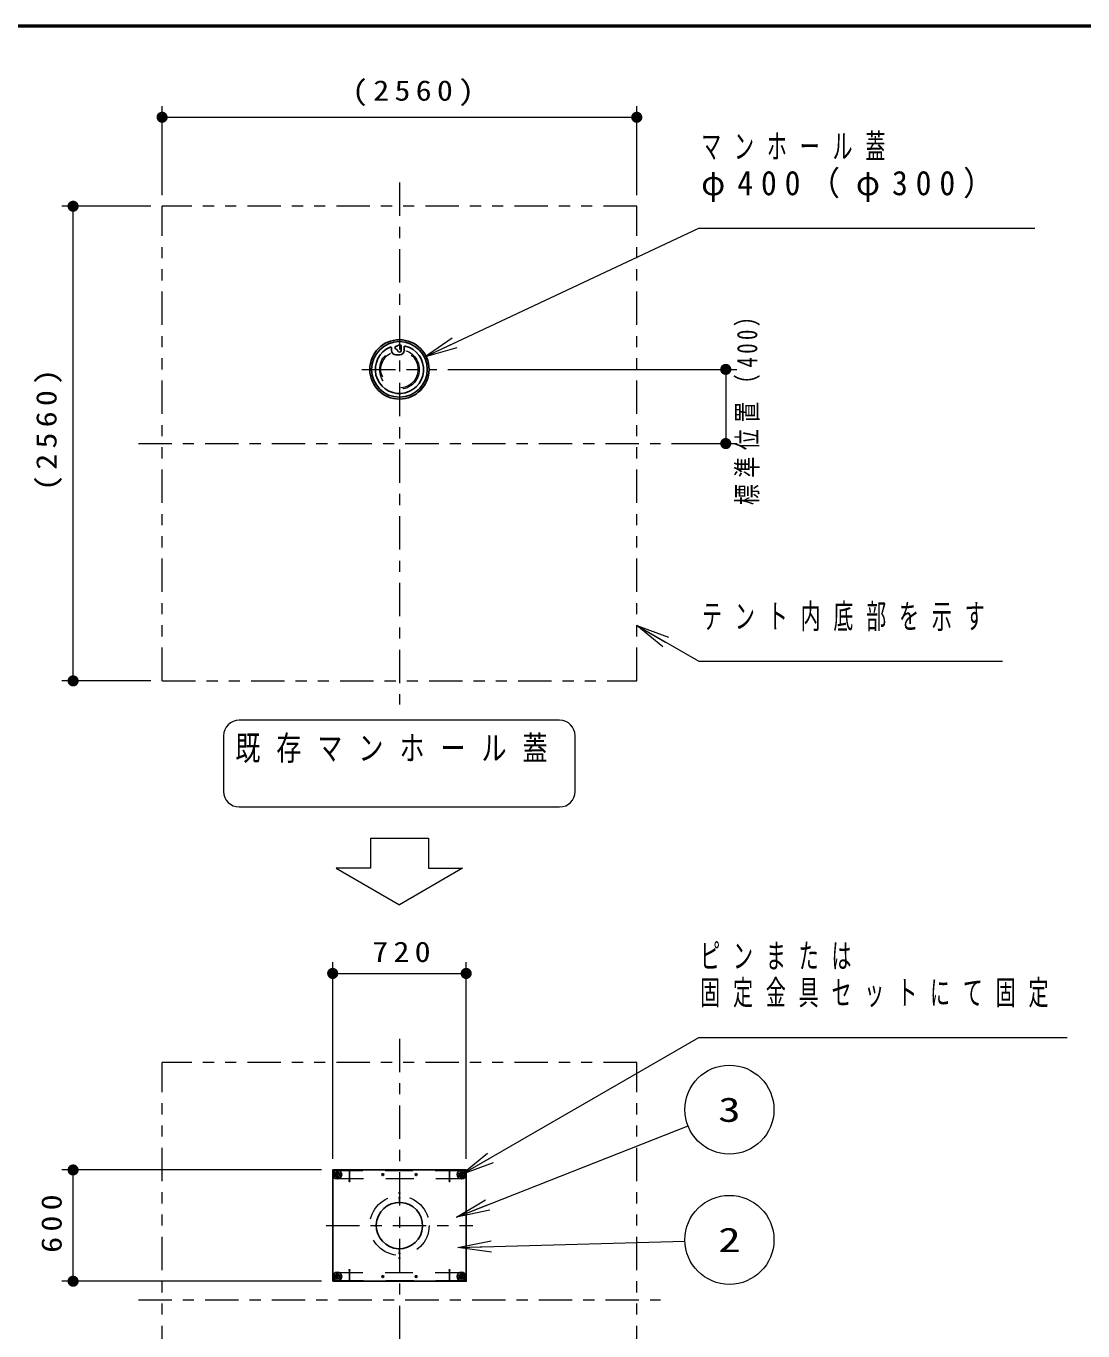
# Model space of a CAD drawing. Units: millimetres on the paper. Extents: x -385 to 0, y -297 to 267.
# Drawn here: x -246.3 to -151.3, y 149.7 to 267 of the extents above; entities that cross this region are included whole.
import ezdxf
from ezdxf.enums import TextEntityAlignment as Align

# ---------------------------------------------------------------- set-up
doc = ezdxf.new("R2010")
doc.units = ezdxf.units.MM
for name, pattern in [('USER1', [4.5, 2.5, -2]), ('USER2', [6, 3, -1, 1, -1]), ('USER3', [8, 3, -1, 1, -1, 1, -1])]:
    doc.linetypes.add(name, pattern=pattern)
doc.layers.add('LY_3', color=7, linetype='Continuous', lineweight=25)
doc.layers.add('LY_4', color=7, linetype='Continuous', lineweight=13)
doc.styles.add('ＭＳ ゴシック', font='')
doc.styles.get('ＭＳ ゴシック').set_extended_font_data('MS Gothic')

# ---------------------------------------------------------------- blocks, each defined once
blk = doc.blocks.new('filled_dot')
at = {"color": 0, "linetype": 'Continuous', "lineweight": -2, "const_width": 1.25}
blk.add_lwpolyline([(-0.625, 0, 1), (0.625, 0, 1)], format="xyb", close=True, dxfattribs=at)

msp = doc.modelspace()

# ---------------------------------------------------------------- linework, layer by layer
at = {"layer": 'LY_3', "lineweight": 13}
for p, q in [((-234.06, 251.806), (-234.06, 259.806)), ((-191.393, 251.806), (-191.393, 259.806)), ((-234.06, 258.806), (-191.393, 258.806)), ((-235.06, 250.806), (-243.06, 250.806)), ((-242.06, 208.139), (-242.06, 250.806)), ((-210.492, 237.251), (-207.99, 238.979)), ((-210.492, 237.251), (-207.777, 238.526)), ((-207.565, 238.073), (-210.492, 237.251)), ((-208.361, 236.139), (-182.393, 236.139)), ((-183.393, 236.139), (-183.393, 229.473)), ((-188.257, 229.473), (-182.393, 229.473)), ((-191.394, 213.125), (-188.796, 211.625)), ((-191.394, 213.125), (-188.546, 212.058)), ((-189.046, 211.192), (-191.394, 213.125)), ((-235.06, 208.139), (-243.06, 208.139)), ((-198.326, 204.607), (-227.126, 204.607)), ((-228.526, 203.207), (-228.526, 198.207)), ((-196.926, 198.207), (-196.926, 203.207)), ((-227.126, 196.807), (-198.326, 196.807)), ((-218.726, 165.174), (-218.726, 182.841)), ((-218.726, 181.841), (-206.726, 181.841)), ((-206.726, 165.174), (-206.726, 182.841)), ((-207.588, 159.933), (-186.783, 168.132)), ((-207.143, 163.757), (-204.795, 165.69)), ((-207.143, 163.757), (-204.545, 165.257)), ((-204.295, 164.824), (-207.143, 163.757)), ((-219.726, 164.174), (-243.06, 164.174)), ((-242.06, 154.174), (-242.06, 164.174)), ((-207.588, 159.933), (-204.98, 161.499)), ((-207.588, 159.933), (-204.796, 161.033)), ((-204.613, 160.568), (-207.588, 159.933)), ((-207.469, 157.212), (-204.485, 157.796)), ((-207.469, 157.212), (-187.06, 157.782)), ((-207.469, 157.212), (-204.471, 157.296)), ((-204.457, 156.796), (-207.469, 157.212)), ((-219.726, 154.174), (-243.06, 154.174))]:
    msp.add_line(p, q, dxfattribs=at)
at = {"layer": 'LY_3', "color": 110, "linetype": 'USER2', "lineweight": 13}
for p, q in [((-212.726, 252.943), (-212.726, 206.003)), ((-236.196, 229.473), (-189.257, 229.473)), ((-212.726, 175.977), (-212.726, 129.038)), ((-219.323, 159.174), (-206.13, 159.174)), ((-236.196, 152.507), (-189.257, 152.507))]:
    msp.add_line(p, q, dxfattribs=at)
at = {"layer": 'LY_3', "color": 1, "linetype": 'USER3', "lineweight": 13}
for p, q in [((-234.06, 208.139), (-234.06, 250.806)), ((-191.393, 250.806), (-234.06, 250.806)), ((-191.393, 208.139), (-191.393, 250.806)), ((-234.06, 208.139), (-191.393, 208.139)), ((-191.393, 173.841), (-234.06, 173.841)), ((-234.06, 131.174), (-234.06, 173.841)), ((-191.393, 131.174), (-191.393, 173.841))]:
    msp.add_line(p, q, dxfattribs=at)
at = {"layer": 'LY_3'}
for p, q in [((-212.95, 238.239), (-212.976, 238.239)), ((-212.626, 238.323), (-212.826, 238.323)), ((-212.576, 237.839), (-212.576, 238.273)), ((-212.31, 238.162), (-212.31, 237.839)), ((-213.443, 237.839), (-213.443, 238.063)), ((-212.693, 237.456), (-213.06, 237.456)), ((-217.226, 163.216), (-217.226, 164.174)), ((-208.226, 163.216), (-208.226, 164.174)), ((-212.726, 161.257), (-212.726, 161.632)), ((-212.726, 156.716), (-212.726, 157.091)), ((-217.226, 155.132), (-217.226, 154.174)), ((-208.226, 155.132), (-208.226, 154.174))]:
    msp.add_line(p, q, dxfattribs=at)
at = {"layer": 'LY_3', "color": 190, "lineweight": 13}
for p, q in [((-210.492, 237.251), (-207.99, 238.979)), ((-210.492, 237.251), (-207.777, 238.526)), ((-207.565, 238.073), (-210.492, 237.251)), ((-191.394, 213.125), (-188.796, 211.625)), ((-191.394, 213.125), (-188.546, 212.058)), ((-189.046, 211.192), (-191.394, 213.125)), ((-207.143, 163.757), (-204.795, 165.69)), ((-207.143, 163.757), (-204.545, 165.257)), ((-204.295, 164.824), (-207.143, 163.757)), ((-207.588, 159.933), (-204.98, 161.499)), ((-207.588, 159.933), (-204.796, 161.033)), ((-204.613, 160.568), (-207.588, 159.933)), ((-207.469, 157.212), (-204.485, 157.796)), ((-207.469, 157.212), (-204.471, 157.296)), ((-204.457, 156.796), (-207.469, 157.212))]:
    msp.add_line(p, q, dxfattribs=at)
at = {"layer": 'LY_3', "color": 2, "linetype": 'USER2', "lineweight": 13}
msp.add_line((-216.091, 236.139), (-209.361, 236.139), dxfattribs=at)
at = {"layer": 'LY_3', "color": 4, "lineweight": 13}
for p, q in [((-215.325, 194.012), (-215.325, 191.292)), ((-215.325, 194.012), (-210.128, 194.012)), ((-210.128, 194.012), (-210.128, 191.292)), ((-215.325, 191.292), (-218.411, 191.292)), ((-218.411, 191.292), (-212.726, 188.011)), ((-207.042, 191.292), (-212.726, 188.011)), ((-210.128, 191.292), (-207.042, 191.292))]:
    msp.add_line(p, q, dxfattribs=at)
at = {"layer": 'LY_3', "color": 40, "linetype": 'USER1', "lineweight": 13}
for p, q in [((-218.56, 164.074), (-218.51, 164.124)), ((-218.56, 163.441), (-218.56, 164.074)), ((-218.51, 163.391), (-218.56, 163.441)), ((-218.51, 164.124), (-206.943, 164.124)), ((-206.943, 163.391), (-218.51, 163.391)), ((-206.943, 164.124), (-206.893, 164.074)), ((-206.893, 163.441), (-206.943, 163.391)), ((-206.893, 164.074), (-206.893, 163.441)), ((-218.56, 154.907), (-218.51, 154.957)), ((-218.56, 154.274), (-218.56, 154.907)), ((-218.51, 154.957), (-206.943, 154.957)), ((-206.943, 154.957), (-206.893, 154.907)), ((-206.893, 154.907), (-206.893, 154.274)), ((-218.51, 154.224), (-218.56, 154.274)), ((-206.943, 154.224), (-218.51, 154.224)), ((-206.893, 154.274), (-206.943, 154.224))]:
    msp.add_line(p, q, dxfattribs=at)
at = {"layer": 'LY_3', "color": 110, "linetype": 'USER1', "lineweight": 13}
msp.add_line((-212.676, 160.146), (-212.676, 160.14), dxfattribs=at)
at = {"layer": 'LY_3', "lineweight": 13}
for points in [[(-210.492, 237.251), (-185.807, 248.846), (-155.6, 248.846)], [(-191.394, 213.125), (-185.807, 209.899), (-158.525, 209.899)], [(-207.143, 163.757), (-185.807, 176.076), (-152.693, 176.076)]]:
    msp.add_lwpolyline(points, dxfattribs=at)
at = {"layer": 'LY_3'}
msp.add_lwpolyline([(-218.726, 154.174), (-218.726, 164.174), (-206.726, 164.174), (-206.726, 154.174)], close=True, dxfattribs=at)
for centre, radius in [((-212.726, 236.139), 2.667), ((-212.726, 236.139), 2.5), ((-218.31, 163.757), 0.392), ((-218.31, 163.757), 0.233), ((-218.31, 163.757), 0.108), ((-218.31, 163.757), 0.0833), ((-217.226, 163.174), 0.0417), ((-214.226, 163.757), 0.0833), ((-211.226, 163.757), 0.0833), ((-208.226, 163.174), 0.0417), ((-207.143, 163.757), 0.392), ((-207.143, 163.757), 0.233), ((-207.143, 163.757), 0.108), ((-207.143, 163.757), 0.0833), ((-212.726, 162.091), 0.0417), ((-212.726, 161.674), 0.0417), ((-212.726, 156.674), 0.0417), ((-212.726, 156.257), 0.0417), ((-218.31, 154.591), 0.392), ((-218.31, 154.591), 0.233), ((-217.226, 155.174), 0.0417), ((-208.226, 155.174), 0.0417), ((-207.143, 154.591), 0.392), ((-207.143, 154.591), 0.233), ((-218.31, 154.591), 0.108), ((-218.31, 154.591), 0.0833), ((-214.226, 154.591), 0.0833), ((-211.226, 154.591), 0.0833), ((-207.143, 154.591), 0.108), ((-207.143, 154.591), 0.0833)]:
    msp.add_circle(centre, radius, dxfattribs=at)
at = {"layer": 'LY_3', "color": 40, "linetype": 'USER1', "lineweight": 13}
for centre, radius in [((-212.726, 236.139), 1.783), ((-212.726, 236.139), 1.667), ((-212.726, 159.174), 2.667)]:
    msp.add_circle(centre, radius, dxfattribs=at)
at = {"layer": 'LY_3', "lineweight": 13}
for centre in [(-183.062, 169.599), (-183.062, 157.893)]:
    msp.add_circle(centre, 4, dxfattribs=at)
at = {"layer": 'LY_3'}
for centre, radius, start, end in [((-212.726, 236.139), 2.167, 112.58167, 76.11346), ((-213.526, 238.063), 0.0833, 0, 112.58167), ((-212.976, 238.089), 0.15, 90, 251.22784), ((-212.95, 238.323), 0.0833, 270, 337.97569), ((-212.826, 238.273), 0.05, 90, 157.97569), ((-212.626, 238.273), 0.05, 0, 90), ((-212.226, 238.162), 0.0833, 76.11346, 180), ((-213.06, 237.839), 0.383, 180, 270), ((-213.105, 237.711), 0.25, 18.77216, 71.22784), ((-212.726, 237.839), 0.15, 198.77216, 0), ((-212.693, 237.839), 0.383, 270, 0), ((-212.726, 159.174), 2.083, 357.70802, 177.70802), ((-212.726, 159.174), 2.083, 177.70802, 357.70802)]:
    msp.add_arc(centre, radius, start, end, dxfattribs=at)
at = {"layer": 'LY_3', "lineweight": 13}
for centre, start, end in [((-227.126, 203.207), 90, 180), ((-198.326, 203.207), 0, 90), ((-227.126, 198.207), 180, 270), ((-198.326, 198.207), 270, 0)]:
    msp.add_arc(centre, 1.4, start, end, dxfattribs=at)
at = {"layer": 'LY_4', "lineweight": 50}
msp.add_line((0, 267), (-385, 267), dxfattribs=at)

# ---------------------------------------------------------------- block references
at = {"layer": 'LY_3', "lineweight": 13, "xscale": 0.4, "yscale": 0.4}
for p in [(-234.06, 258.806), (-218.726, 181.841)]:
    msp.add_blockref('filled_dot', p, dxfattribs=at)
for p, rotation in [((-191.393, 258.806), 180), ((-242.06, 250.806), 270), ((-183.393, 236.139), 270), ((-183.393, 229.473), 90), ((-242.06, 208.139), 90), ((-206.726, 181.841), 180), ((-242.06, 164.174), 270), ((-242.06, 154.174), 90)]:
    msp.add_blockref('filled_dot', p, dxfattribs=dict(at, rotation=rotation))

# ---------------------------------------------------------------- texts
at = {"layer": 'LY_3', "style": 'ＭＳ ゴシック', "width": 1.35}
for s, p in [('3', (-183.062, 169.599)), ('2', (-183.062, 157.893))]:
    msp.add_text(s, height=2.199, dxfattribs=at).set_placement(p, align=Align.MIDDLE_CENTER)
at = {"layer": 'LY_3', "style": 'ＭＳ ゴシック'}
for s, insert, char_height, attachment_point in [('\\T1.33;\\W1.15;(2560)', (-211.264, 259.806), 1.833, 8), ('\\T1.64;\\W0.6;マンホール蓋', (-185.6, 257.296), 2.199, 1), ('\\T1.5;\\W0.95;φ400（φ300）', (-185.6, 253.996), 2.199, 1), ('\\T1.64;\\W0.6;テント内底部を示す', (-185.525, 215.049), 2.199, 1), ('\\T1.64;\\W0.75;既存マンホール蓋', (-212.726, 203.207), 2.199, 2), ('\\T1.33;\\W1.15;720', (-212.311, 182.841), 1.833, 8), ('\\T1.64;\\W0.6;ピンまたは', (-185.693, 184.526), 2.199, 1), ('\\T1.64;\\W0.6;固定金具セットにて固定', (-185.693, 181.226), 2.199, 1)]:
    msp.add_mtext(s, dxfattribs=dict(at, insert=insert, char_height=char_height, attachment_point=attachment_point))
at = {"layer": 'LY_3', "char_height": 1.833, "rotation": 90, "style": 'ＭＳ ゴシック'}
for s, insert, attachment_point in [('\\T1.32;\\W0.75;標準位置（400）', (-182.393, 233.212), 2), ('\\T1.33;\\W1.15;(2560)', (-243.06, 230.935), 8), ('\\T1.33;\\W1.15;600', (-243.06, 159.591), 8)]:
    msp.add_mtext(s, dxfattribs=dict(at, insert=insert, attachment_point=attachment_point))

doc.saveas('drawing.dxf')
